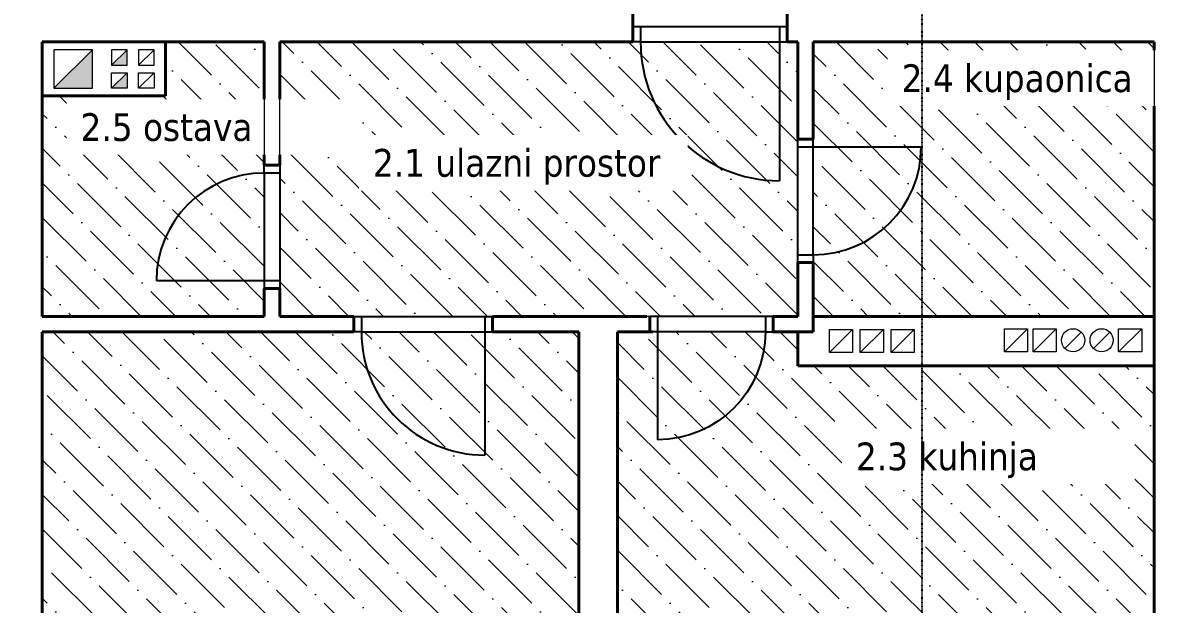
# Model space of a CAD drawing. Header units: millimetres. Extents: x 195897 to 285417, y -229751 to -116129.
# Drawn here: x 227227 to 227971, y -223180 to -222803 of the extents above; entities that cross this region are included whole.
import ezdxf

# ---------------------------------------------------------------- set-up
doc = ezdxf.new("R2010")
doc.units = ezdxf.units.MM
doc.header["$PDMODE"] = 2
doc.linetypes.add('ACAD_ISO03W100', pattern=[30, 12, -18])
doc.layers.get('0').update_dxf_attribs({"lineweight": 0})
doc.layers.get('Defpoints').update_dxf_attribs({"color": 250, "lineweight": 0})
for name, color, linetype, lineweight in [('06-hatch_grijano', 30, 'Continuous', 0), ('07-kote', 70, 'Continuous', 9), ('TP_01 - 0.50', 1, 'Continuous', 40), ('TP_07 - 0.20', 255, 'Continuous', 20)]:
    doc.layers.add(name, color=color, linetype=linetype, lineweight=lineweight)
for name, color, linetype in [('TP_Otvori', 8, 'Continuous'), ('TP_Otvori.block', 8, 'Continuous'), ('zidovi', 1, 'Continuous')]:
    doc.layers.add(name, color=color, linetype=linetype)
doc.styles.add('OPIS', font='hrcom.shx', dxfattribs={"width": 0.8, "height": 20})
doc.styles.add('tahoma10', font='tahoma.ttf', dxfattribs={"height": 2})
doc.dimstyles.new('ISO-25', dxfattribs={"dimtxt": 20, "dimasz": 10, "dimexe": 10, "dimexo": 10, "dimgap": 4, "dimtad": 1, "dimdec": 0, "dimtxsty": 'OPIS', "dimblk": 'ARCHTICK', "dimcen": 10, "dimdle": 10, "dimadec": 0, "dimazin": 0, "dimtfac": 1, "dimtdec": 0, "dimtix": 1, "dimtmove": 0, "dimatfit": 3, "dimldrblk": 'ARCHTICK', "dimfxl": 10, "dimfxlon": 1, "dimarcsym": 0})

# ---------------------------------------------------------------- blocks, each defined once
blk = doc.blocks.new('*U655')
at = {"layer": 'TP_Otvori'}
for p, q in [((5, 0), (5, 70)), ((5, 0), (0, 0)), ((75, 0), (5, 0)), ((5, -10), (5, 0)), ((75, -10), (75, 0)), ((75, 0), (80, 0)), ((80, -10), (0, -10))]:
    blk.add_line(p, q, dxfattribs=at)
blk.add_arc((5, 0), 70, 0.00001, 90.00001, dxfattribs=at)
blk = doc.blocks.new('*U656')
at = {"layer": 'TP_Otvori'}
for p, q in [((5, 0), (5, 90)), ((5, 0), (0, 0)), ((95, 0), (5, 0)), ((5, -10), (5, 0)), ((95, -10), (95, 0)), ((95, 0), (100, 0)), ((100, -10), (0, -10))]:
    blk.add_line(p, q, dxfattribs=at)
blk.add_arc((5, 0), 90, 0.00001, 90.00001, dxfattribs=at)
blk = doc.blocks.new('*U654')
at = {"layer": 'TP_Otvori'}
for p, q in [((5, 0), (5, 80)), ((5, 0), (0, 0)), ((85, 0), (5, 0)), ((5, -10), (5, 0)), ((85, -10), (85, 0)), ((85, 0), (90, 0)), ((90, -10), (0, -10))]:
    blk.add_line(p, q, dxfattribs=at)
blk.add_arc((5, 0), 80, 0.00001, 90.00001, dxfattribs=at)
blk = doc.blocks.new('_ArchTick')
at = {"color": 0, "linetype": 'ByBlock', "lineweight": 0, "const_width": 0.15}
blk.add_lwpolyline([(-0.5, -0.5), (0.5, 0.5)], dxfattribs=at)
blk = doc.blocks.new('*D1530')
at = {"layer": '07-kote', "color": 0, "linetype": 'ByBlock', "lineweight": -2, "ltscale": 5, "transparency": 16777216}
for p, q in [((226622.36, -222805.17), (226622.36, -223278.17)), ((226632.36, -222815.17), (226612.36, -222815.17)), ((226632.36, -223268.17), (226612.36, -223268.17))]:
    blk.add_line(p, q, dxfattribs=at)
at = {"layer": 'Defpoints', "color": 0, "linetype": 'ByBlock', "ltscale": 5, "transparency": 16777216}
for p in [(226990.44, -222815.17), (226622.36, -223268.17), (227612.44, -223268.17)]:
    blk.add_point(p, dxfattribs=at)
at = {"layer": '07-kote', "color": 0, "linetype": 'ByBlock', "lineweight": -2, "ltscale": 5, "transparency": 16777216, "xscale": 10, "yscale": 10, "zscale": 10}
for p, rotation in [((226622.36, -222815.17), 90), ((226622.36, -223268.17), 270)]:
    blk.add_blockref('_ArchTick', p, dxfattribs=dict(at, rotation=rotation))
at = {"layer": '07-kote', "color": 0, "linetype": 'ByBlock', "ltscale": 5, "transparency": 16777216, "insert": (226608.36, -223041.67), "char_height": 20, "attachment_point": 5, "rotation": 90, "style": 'OPIS'}
blk.add_mtext('453', dxfattribs=at)

msp = doc.modelspace()

# ---------------------------------------------------------------- hatches: boundary and pattern name
at = {"layer": '06-hatch_grijano'}
h = msp.add_hatch(dxfattribs=at)
h.set_pattern_fill('ANSI36', color=256, scale=5, angle=270, style=0)
h.paths.add_polyline_path([(227319.44, -222815.03), (227383.44, -222815.03), (227383.44, -222993.03), (227239.44, -222993.03), (227239.44, -222850.03), (227319.44, -222850.03)])
h.paths.add_polyline_path([(227258.46, -222889.21), (227380.81, -222889.21), (227380.81, -222850.33), (227258.46, -222850.33)], flags=24)
h = msp.add_hatch(dxfattribs=at)
h.set_pattern_fill('ANSI36', color=256, scale=5, angle=270, style=0)
h.paths.add_polyline_path([(227393.44, -222815.03), (227729.44, -222815.03), (227729.44, -222993.03), (227393.44, -222993.03)])
h.paths.add_polyline_path([(227448.04, -222912.83), (227647.71, -222912.83), (227647.71, -222873.94), (227448.04, -222873.94)], flags=24)
h = msp.add_hatch(dxfattribs=at)
h.set_pattern_fill('ANSI36', color=256, scale=5, angle=270, style=0)
h.paths.add_polyline_path([(227739.44, -222815.03), (227960.44, -222815.03), (227960.44, -222993.03), (227739.44, -222993.03)])
h.paths.add_polyline_path([(227790.94, -222857.92), (227952.34, -222857.92), (227952.34, -222819.04), (227790.94, -222819.04)], flags=24)
h = msp.add_hatch(dxfattribs=at)
h.set_pattern_fill('ANSI36', color=256, scale=5, angle=270, style=0)
h.paths.add_polyline_path([(227239.44, -223413.03), (227587.44, -223413.03), (227587.44, -223003.03), (227239.44, -223003.03)])
h.paths.add_polyline_path([(227329.49, -223249.63), (227548.01, -223249.63), (227548.01, -223210.75), (227329.49, -223210.75)], flags=24)
h = msp.add_hatch(dxfattribs=at)
h.set_pattern_fill('ANSI36', color=256, scale=5, angle=270, style=0)
h.paths.add_polyline_path([(227729.44, -223003.03), (227612.44, -223003.03), (227612.44, -223268.03), (227960.44, -223268.03), (227960.44, -223025.03), (227729.44, -223025.03)])
h.paths.add_polyline_path([(227761.3, -223103.28), (227891.93, -223103.28), (227891.93, -223064.4), (227761.3, -223064.4)], flags=24)
at = {"layer": 'TP_07 - 0.20'}
h = msp.add_hatch(color=256, dxfattribs=at)
h.dxf.hatch_style = 1
h.paths.add_polyline_path([(227246.94, -222845.03), (227271.94, -222845.03), (227271.94, -222820.03)])
h = msp.add_hatch(color=256, dxfattribs=at)
h.dxf.hatch_style = 1
h.paths.add_polyline_path([(227294.44, -222820.03), (227284.44, -222830.03), (227294.44, -222830.03)])
h.paths.add_polyline_path([(227284.44, -222845.03), (227294.44, -222845.03), (227294.44, -222835.03)])

# ---------------------------------------------------------------- linework, layer by layer
at = {"layer": '06-hatch_grijano', "linetype": 'ByBlock', "ltscale": 5}
msp.add_lwpolyline([(227239.44, -223413.03), (227587.44, -223413.03), (227587.44, -223003.03), (227239.44, -223003.03)], close=True, dxfattribs=at)
at = {"layer": 'TP_01 - 0.50'}
for p, q in [((227622.44, -222815.03), (227622.44, -222790.03)), ((227722.44, -222815.03), (227722.44, -222790.03)), ((227383.44, -222815.03), (227239.44, -222815.03)), ((227239.44, -222815.03), (227239.44, -222993.03)), ((227239.44, -222815.03), (227299.44, -222815.03)), ((227319.44, -222850.03), (227319.44, -222815.03)), ((227383.44, -222815.03), (227383.44, -222895.03)), ((227622.44, -222815.03), (227393.44, -222815.03)), ((227393.44, -222815.03), (227393.44, -222895.03)), ((227729.44, -222815.03), (227722.44, -222815.03)), ((227729.44, -222815.03), (227729.44, -222878.03)), ((227960.44, -222815.03), (227739.44, -222815.03)), ((227739.44, -222815.03), (227739.44, -222878.03)), ((227960.44, -222815.03), (227960.44, -223025.03)), ((227319.44, -222850.03), (227239.44, -222850.03)), ((227729.44, -222878.03), (227739.44, -222878.03)), ((227383.44, -222895.03), (227393.44, -222895.03)), ((227729.44, -222958.03), (227729.44, -222993.03)), ((227729.44, -222958.03), (227739.44, -222958.03)), ((227739.44, -222958.03), (227739.44, -223003.03)), ((227383.44, -222975.03), (227383.44, -222993.03)), ((227383.44, -222975.03), (227393.44, -222975.03)), ((227393.44, -222975.03), (227393.44, -222993.03)), ((227383.44, -222993.03), (227239.44, -222993.03)), ((227441.44, -222993.03), (227393.44, -222993.03)), ((227441.44, -223003.03), (227441.44, -222993.03)), ((227631.44, -222993.03), (227531.44, -222993.03)), ((227531.44, -223003.03), (227531.44, -222993.03)), ((227633.44, -223003.03), (227633.44, -222993.03)), ((227729.44, -222993.03), (227713.44, -222993.03)), ((227713.44, -223003.03), (227713.44, -222993.03)), ((227960.44, -222993.03), (227739.44, -222993.03)), ((227441.44, -223003.03), (227239.44, -223003.03)), ((227239.44, -223003.03), (227239.44, -223413.03)), ((227587.44, -223003.03), (227531.44, -223003.03)), ((227587.44, -223003.03), (227587.44, -223293.03)), ((227635.44, -223003.03), (227612.44, -223003.03)), ((227612.44, -223003.03), (227612.44, -223268.03)), ((227739.44, -223003.03), (227713.44, -223003.03)), ((227729.44, -223003.03), (227729.44, -223025.03)), ((227960.44, -223025.03), (227729.44, -223025.03)), ((227960.44, -223025.03), (227960.44, -223354.03))]:
    msp.add_line(p, q, dxfattribs=at)
at = {"layer": 'TP_07 - 0.20'}
for p, q in [((227239.44, -222850.03), (227239.44, -222815.03)), ((227271.94, -222820.03), (227246.94, -222845.03)), ((227294.44, -222820.03), (227284.44, -222830.03)), ((227311.94, -222820.03), (227301.94, -222830.03)), ((227294.44, -222835.03), (227284.44, -222845.03)), ((227311.94, -222835.03), (227301.94, -222845.03)), ((227764.94, -223001.53), (227749.94, -223016.53)), ((227784.94, -223001.53), (227769.94, -223016.53)), ((227804.94, -223001.53), (227789.94, -223016.53)), ((227878.44, -223001.03), (227863.44, -223016.03)), ((227896.94, -223001.03), (227881.94, -223016.03)), ((227913.25, -223003.23), (227902.64, -223013.84)), ((227931.75, -223003.23), (227921.14, -223013.84)), ((227952.44, -223001.03), (227937.44, -223016.03))]:
    msp.add_line(p, q, dxfattribs=at)
for points in [[(227271.94, -222820.03), (227246.94, -222820.03), (227246.94, -222845.03), (227271.94, -222845.03)], [(227294.44, -222820.03), (227284.44, -222820.03), (227284.44, -222830.03), (227294.44, -222830.03)], [(227311.94, -222820.03), (227301.94, -222820.03), (227301.94, -222830.03), (227311.94, -222830.03)], [(227294.44, -222845.03), (227284.44, -222845.03), (227284.44, -222835.03), (227294.44, -222835.03)], [(227311.94, -222845.03), (227301.94, -222845.03), (227301.94, -222835.03), (227311.94, -222835.03)], [(227749.94, -223001.53), (227764.94, -223001.53), (227764.94, -223016.53), (227749.94, -223016.53)], [(227769.94, -223001.53), (227784.94, -223001.53), (227784.94, -223016.53), (227769.94, -223016.53)], [(227789.94, -223001.53), (227804.94, -223001.53), (227804.94, -223016.53), (227789.94, -223016.53)], [(227863.44, -223001.03), (227878.44, -223001.03), (227878.44, -223016.03), (227863.44, -223016.03)], [(227881.94, -223001.03), (227896.94, -223001.03), (227896.94, -223016.03), (227881.94, -223016.03)], [(227937.44, -223001.03), (227952.44, -223001.03), (227952.44, -223016.03), (227937.44, -223016.03)]]:
    msp.add_lwpolyline(points, close=True, dxfattribs=at)
for centre in [(227907.94, -223008.53), (227926.44, -223008.53)]:
    msp.add_circle(centre, 7.5, dxfattribs=at)

# ---------------------------------------------------------------- block references
at = {"layer": 'TP_Otvori.block'}
for name, p, rotation in [('*U656', (227722.44, -222815.03), 180), ('*U655', (227739.44, -222878.03), 270), ('*U655', (227383.44, -222975.03), 89.99999999999999), ('*U654', (227531.44, -223003.03), 180)]:
    msp.add_blockref(name, p, dxfattribs=dict(at, rotation=rotation))
at = {"layer": 'TP_Otvori.block', "xscale": -1, "rotation": 180}
msp.add_blockref('*U655', (227633.44, -223003.03), dxfattribs=at)

# ---------------------------------------------------------------- next in the draw order: texts
at = {"layer": '07-kote', "linetype": 'ByBlock', "ltscale": 5, "char_height": 18, "attachment_point": 1, "style": 'tahoma10', "bg_fill": 2}
for s, insert in [('\\pt90;2.4 kupaonica ', (227796.76, -222829.5)), ('\\pt90;2.5 ostava ', (227264.28, -222861.22)), ('\\pt90;2.3 kuhinja ', (227767.11, -223074.86))]:
    msp.add_mtext_dynamic_manual_height_columns(s, width=171.7931, gutter_width=10, heights=[2.54], dxfattribs=dict(at, insert=insert))

# ---------------------------------------------------------------- next in the draw order: linework, layer by layer
at = {"layer": '06-hatch_grijano', "linetype": 'ByBlock', "ltscale": 5}
for points in [[(227319.44, -222815.03), (227383.44, -222815.03), (227383.44, -222993.03), (227239.44, -222993.03), (227239.44, -222850.03), (227319.44, -222850.03), (227319.44, -222815.03)], [(227729.44, -223003.03), (227612.44, -223003.03), (227612.44, -223268.03), (227960.44, -223268.03), (227960.44, -223025.03), (227729.44, -223025.03), (227729.44, -223003.03)]]:
    msp.add_lwpolyline(points, dxfattribs=at)
msp.add_lwpolyline([(227739.44, -222815.03), (227960.44, -222815.03), (227960.44, -222993.03), (227739.44, -222993.03)], close=True, dxfattribs=at)
at = {"layer": 'zidovi', "linetype": 'ACAD_ISO03W100', "ltscale": 0.02}
msp.add_line((227810.07, -223573.16), (227810.07, -221618.33), dxfattribs=at)

# ---------------------------------------------------------------- next in the draw order: texts
at = {"layer": '07-kote', "linetype": 'ByBlock', "ltscale": 5, "insert": (227453.86, -222884.4), "char_height": 18, "attachment_point": 1, "style": 'tahoma10', "bg_fill": 2}
msp.add_mtext_dynamic_manual_height_columns('\\pt90;2.1 ulazni prostor ', width=195.2091, gutter_width=10, heights=[2.54], dxfattribs=at)

# ---------------------------------------------------------------- next in the draw order: linework, layer by layer
at = {"layer": '06-hatch_grijano', "linetype": 'ByBlock', "ltscale": 5}
msp.add_lwpolyline([(227393.44, -222815.03), (227729.44, -222815.03), (227729.44, -222993.03), (227393.44, -222993.03), (227393.44, -222815.03)], dxfattribs=at)

# ---------------------------------------------------------------- next in the draw order: dimensions: what is measured, and where the dimension line sits
at = {"layer": '07-kote', "linetype": 'ByBlock', "ltscale": 5}
dim = msp.add_linear_dim(base=(226622.36, -223268.17), p1=(226990.44, -222815.17), p2=(227612.44, -223268.17), angle=90, dimstyle='ISO-25', override={"dimtmove": 1}, dxfattribs=at)
dim.commit()
dim.dimension.update_dxf_attribs({"geometry": '*D1530', "text_midpoint": (226608.36, -223041.67)})

doc.saveas('drawing.dxf')
